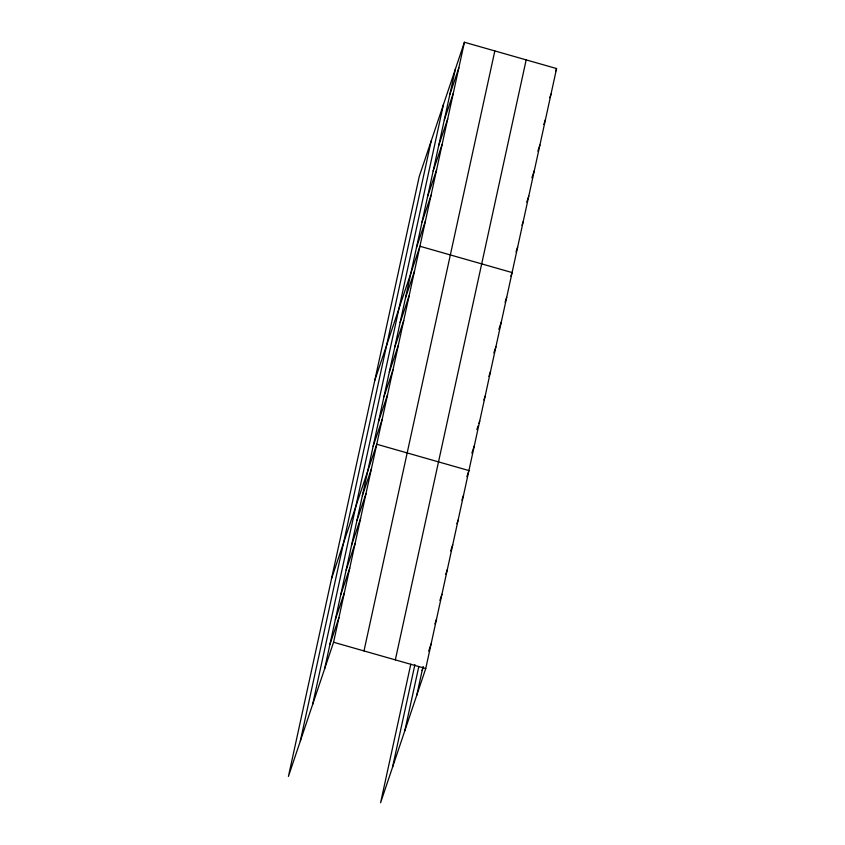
<?xml version="1.0" encoding="UTF-8"?>
<svg xmlns="http://www.w3.org/2000/svg" width="845" height="845" viewBox="0 0 845 845"><rect width="100%" height="100%" fill="white"/><g stroke="black" fill="none" stroke-linecap="round" stroke-linejoin="round"><path stroke-width="1.27" d="M300.345 740.991L431.182 140.988M312.639 704.466L443.477 104.463M324.564 669.018L455.402 69.015M464.412 42.25L419.257 176.436L288.42 776.439L333.574 642.253L464.412 42.25L556.58 68.561L425.743 668.564L380.588 802.75L410.807 664.149M363.994 650.935L494.832 50.932M395.333 659.882L526.171 59.879M392.513 767.302L414.916 664.592M404.808 730.777L418.835 666.43M416.733 695.329L422.944 666.863M449.846 94.513L458.856 67.748M444.29 120.011L453.29 93.246M438.724 145.509L447.734 118.754M433.168 171.017L442.167 144.252M427.602 196.515L436.611 169.75M422.046 222.013L431.056 195.248M416.479 247.511L425.489 220.746M374.768 380.44L419.933 246.254L512.102 272.565L510.866 276.22M405.526 297.767L414.536 271.002M400.129 322.515L409.138 295.75M394.731 347.263L403.741 320.498M389.334 372.011L398.344 345.246M383.936 396.759L392.946 370.004M378.539 421.518L387.549 394.752M373.141 446.266L382.151 419.5M331.599 578.434L376.754 444.248L468.922 470.57L466.873 476.643M362.347 495.761L371.356 468.996M356.949 520.509L365.959 493.755M351.552 545.268L360.561 518.503M346.154 570.016L355.164 543.25M340.757 594.764L349.767 567.998M335.359 619.512L344.369 592.746M329.962 644.26L338.972 617.505M555.767 71.001L556.58 68.561M549.799 97.714L551.024 94.07M543.821 124.426L545.458 119.567M537.853 151.149L539.902 145.065M531.885 177.862L534.336 170.563M526.731 202.145L528.78 196.061M521.988 225.214L523.224 221.57M516.02 251.926L517.658 247.067M505.067 302.183L506.704 297.313M498.846 329.36L501.307 322.061M493.86 352.893L495.909 346.82M488.875 376.426L490.512 371.568M483.879 399.96L485.114 396.316M476.844 429.577L478.08 425.933M478.893 423.503L479.717 421.063M471.859 453.11L474.32 445.811M461.888 500.177L463.525 495.318M456.902 523.71L458.127 520.066M450.681 550.898L452.73 544.814M445.695 574.431L447.332 569.562M439.886 600.394L441.935 594.32M434.9 623.927L436.538 619.068M422.13 670.581L423.366 666.927M428.69 651.115L431.14 643.816M333.574 642.253L425.743 668.564"/></g></svg>
